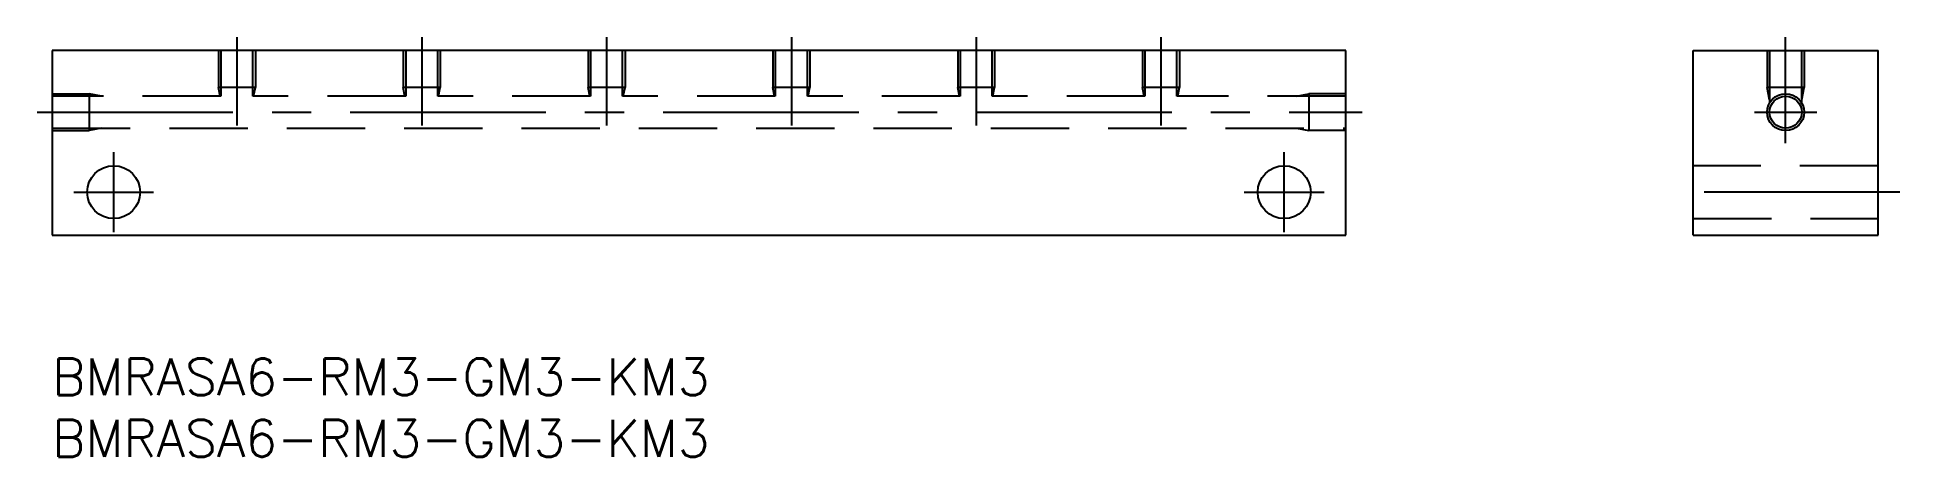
# Model space of a CAD drawing. Extents: x -1 to 150, y -8 to 26.
import ezdxf

# ---------------------------------------------------------------- set-up
doc = ezdxf.new("R2010")
doc.units = 0
doc.header["$LTSCALE"] = 0.5
doc.linetypes.add('CENTER', pattern=[50.8, 31.75, -6.35, 6.35, -6.35])
doc.linetypes.add('DASHED', pattern=[19.05, 12.7, -6.35])
for name, color, linetype in [('MSM_CENTER', 1, 'CENTER'), ('MSM_CONTINUOUS', 7, 'CONTINUOUS'), ('MSM_DASHED', 4, 'DASHED'), ('MSM_NARROW', 5, 'CONTINUOUS'), ('MSM_PART_NUMBER', 7, 'CONTINUOUS')]:
    doc.layers.add(name, color=color, linetype=linetype)
doc.styles.get("Standard").update_dxf_attribs({"font": 'txt.shx', "height": 2, "bigfont": 'bigfont.shx'})

# ---------------------------------------------------------------- blocks, each defined once
blk = doc.blocks.new('*U30')
at = {"layer": 'MSM_PART_NUMBER'}
blk.add_text('BMRASA6-RM3-GM3-KM3', height=3, dxfattribs=at).set_placement((0, -3))
blk = doc.blocks.new('*U31')
at = {"layer": 'MSM_PART_NUMBER'}
blk.add_text('BMRASA6-RM3-GM3-KM3', height=3, dxfattribs=at).set_placement((0, -8))

msp = doc.modelspace()

# ---------------------------------------------------------------- linework, layer by layer
at = {"layer": 'MSM_CENTER'}
for p, q in [((15, 26.09), (15, 18.91)), ((30, 26.09), (30, 18.91)), ((45, 26.09), (45, 18.91)), ((60, 26.09), (60, 18.91)), ((75, 26.09), (75, 18.91)), ((90, 26.09), (90, 18.91)), ((140.7, 17.47), (140.7, 26.09)), ((-1.2, 20), (106.33, 20)), ((138.16, 20), (143.23, 20)), ((5, 10.26), (5, 16.74)), ((100, 10.26), (100, 16.74)), ((1.76, 13.5), (8.24, 13.5)), ((96.76, 13.5), (103.24, 13.5)), ((149.96, 13.5), (131.71, 13.5))]:
    msp.add_line(p, q, dxfattribs=at)
at = {"layer": 'MSM_CONTINUOUS'}
for p, q in [((0, 25), (0, 10)), ((105, 25), (0, 25)), ((105, 10), (105, 25)), ((133.2, 10), (133.2, 25)), ((133.2, 25), (148.2, 25)), ((148.2, 10), (148.2, 25)), ((0, 10), (105, 10)), ((133.2, 10), (148.2, 10))]:
    msp.add_line(p, q, dxfattribs=at)
for centre, radius in [((140.7, 20), 1.3), ((5, 13.5), 2.15), ((100, 13.5), 2.15)]:
    msp.add_circle(centre, radius, dxfattribs=at)
at = {"layer": 'MSM_DASHED'}
for p, q in [((13.5, 25), (13.5, 22)), ((13.7, 25), (13.7, 21.3)), ((16.3, 21.3), (16.3, 25)), ((16.5, 25), (16.5, 22)), ((28.5, 25), (28.5, 22)), ((28.7, 25), (28.7, 21.3)), ((31.3, 21.3), (31.3, 25)), ((31.5, 25), (31.5, 22)), ((43.5, 25), (43.5, 22)), ((43.7, 25), (43.7, 21.3)), ((46.3, 21.3), (46.3, 25)), ((46.5, 25), (46.5, 22)), ((58.5, 25), (58.5, 22)), ((58.7, 25), (58.7, 21.3)), ((61.3, 21.3), (61.3, 25)), ((61.5, 25), (61.5, 22)), ((73.5, 25), (73.5, 22)), ((73.7, 25), (73.7, 21.3)), ((76.3, 21.3), (76.3, 25)), ((76.5, 25), (76.5, 22)), ((88.5, 25), (88.5, 22)), ((88.7, 25), (88.7, 21.3)), ((91.3, 21.3), (91.3, 25)), ((91.5, 25), (91.5, 22)), ((139.2, 25), (139.2, 22)), ((139.4, 25), (139.4, 20.75)), ((142, 20.75), (142, 25)), ((142.2, 25), (142.2, 22)), ((0, 21.5), (3, 21.5)), ((13.7, 21.3), (0, 21.3)), ((4, 21.3), (3, 21.5)), ((3, 21.5), (3, 18.5)), ((16.5, 22), (13.5, 22)), ((13.64, 21.3), (13.5, 22)), ((28.7, 21.3), (16.3, 21.3)), ((16.36, 21.3), (16.5, 22)), ((31.5, 22), (28.5, 22)), ((28.64, 21.3), (28.5, 22)), ((43.7, 21.3), (31.3, 21.3)), ((31.36, 21.3), (31.5, 22)), ((46.5, 22), (43.5, 22)), ((43.64, 21.3), (43.5, 22)), ((58.7, 21.3), (46.3, 21.3)), ((46.36, 21.3), (46.5, 22)), ((61.5, 22), (58.5, 22)), ((58.64, 21.3), (58.5, 22)), ((73.7, 21.3), (61.3, 21.3)), ((61.36, 21.3), (61.5, 22)), ((76.5, 22), (73.5, 22)), ((73.64, 21.3), (73.5, 22)), ((88.7, 21.3), (76.3, 21.3)), ((76.36, 21.3), (76.5, 22)), ((91.5, 22), (88.5, 22)), ((88.64, 21.3), (88.5, 22)), ((105, 21.3), (91.3, 21.3)), ((91.36, 21.3), (91.5, 22)), ((101, 21.3), (102, 21.5)), ((105, 21.5), (102, 21.5)), ((102, 21.5), (102, 18.5)), ((142.2, 22), (139.2, 22)), ((139.4, 21), (139.2, 22)), ((142, 21), (142.2, 22)), ((0, 18.7), (105, 18.7)), ((0, 18.5), (3, 18.5)), ((4, 18.7), (3, 18.5)), ((101, 18.7), (102, 18.5)), ((105, 18.5), (102, 18.5)), ((148.2, 15.65), (133.2, 15.65)), ((133.2, 11.35), (148.2, 11.35))]:
    msp.add_line(p, q, dxfattribs=at)
at = {"layer": 'MSM_NARROW'}
msp.add_circle((140.7, 20), 1.5, dxfattribs=at)

# ---------------------------------------------------------------- block references
at = {"layer": 'MSM_CONTINUOUS'}
for name in ['*U30', '*U31']:
    msp.add_blockref(name, (0, 0), dxfattribs=at)

doc.saveas('drawing.dxf')
